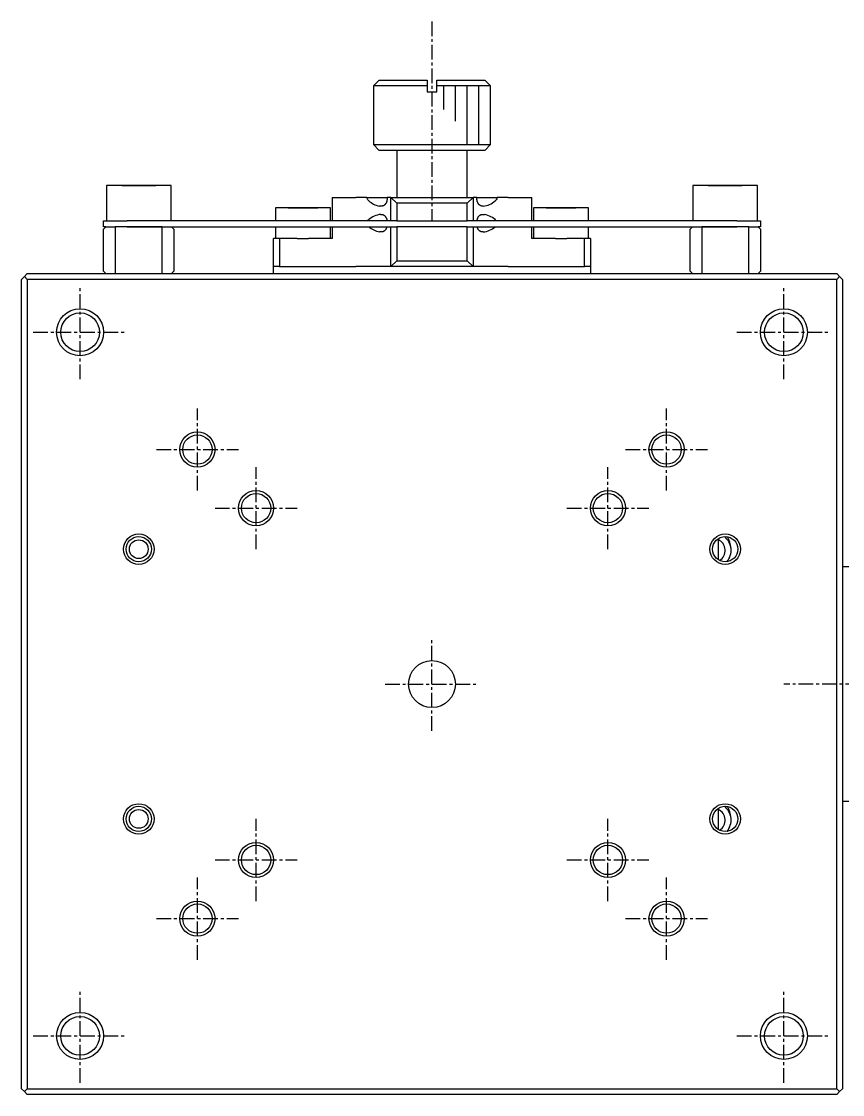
# Model space of a CAD drawing. Extents: x 10 to 386, y 10 to 240.
# Drawn here: x 73.8 to 143.8, y 100.8 to 192.2 of the extents above; entities that cross this region are included whole.
import ezdxf

# ---------------------------------------------------------------- set-up
doc = ezdxf.new("R2010")
doc.units = 0
doc.linetypes.add('CENTER', pattern=[2, 1.25, -0.25, 0.25, -0.25])
doc.layers.get('0').update_dxf_attribs({"linetype": 'CONTINUOUS'})
doc.layers.add('CENTER', color=1, linetype='CENTER')

msp = doc.modelspace()

# ---------------------------------------------------------------- linework, layer by layer
at = {"color": 7, "linetype": 'CONTINUOUS'}
for p, q in [((104.344926, 187.25), (103.844926, 186.75)), ((108.444926, 186.75), (103.844926, 186.75)), ((103.844926, 186.75), (103.844926, 181.75)), ((104.344926, 187.25), (108.444926, 187.25)), ((104.344926, 187.25), (108.444926, 187.25)), ((108.444926, 187.25), (108.444926, 186.75)), ((108.444926, 186.75), (108.444926, 186.25)), ((109.244926, 187.25), (113.344926, 187.25)), ((109.244926, 187.25), (113.344926, 187.25)), ((109.244926, 186.75), (109.244926, 187.25)), ((113.844926, 186.75), (109.244926, 186.75)), ((109.244926, 186.25), (109.244926, 186.75)), ((113.844926, 186.75), (113.344926, 187.25)), ((113.844926, 181.75), (113.844926, 186.75)), ((108.444926, 186.25), (109.244926, 186.25)), ((108.444926, 186.25), (109.244926, 186.25)), ((103.844926, 181.75), (113.844926, 181.75)), ((103.844926, 181.75), (104.344926, 181.25)), ((113.344926, 181.25), (104.344926, 181.25)), ((105.844926, 181.25), (105.844926, 177.25)), ((111.844926, 177.25), (111.844926, 181.25)), ((113.344926, 181.25), (113.844926, 181.75)), ((83.844926, 178.25), (81.094926, 178.25)), ((86.594926, 178.25), (81.094926, 178.25)), ((81.094926, 178.25), (81.094926, 175.25)), ((83.123238, 178.25), (82.40155, 178.25)), ((82.40155, 178.25), (83.123238, 178.25)), ((84.566614, 178.25), (83.123238, 178.25)), ((83.123238, 178.25), (84.566614, 178.25)), ((86.594926, 178.25), (83.844926, 178.25)), ((85.288302, 178.25), (84.566614, 178.25)), ((84.566614, 178.25), (85.288302, 178.25)), ((86.594926, 175.25), (86.594926, 178.25)), ((133.844926, 178.25), (131.094926, 178.25)), ((136.594926, 178.25), (131.094926, 178.25)), ((131.094926, 178.25), (131.094926, 175.25)), ((133.123238, 178.25), (132.40155, 178.25)), ((132.40155, 178.25), (133.123238, 178.25)), ((134.566614, 178.25), (133.123238, 178.25)), ((133.123238, 178.25), (134.566614, 178.25)), ((136.594926, 178.25), (133.844926, 178.25)), ((135.288302, 178.25), (134.566614, 178.25)), ((134.566614, 178.25), (135.288302, 178.25)), ((136.594926, 175.25), (136.594926, 178.25)), ((100.344926, 177.25), (100.344926, 175.25)), ((100.344926, 177.25), (102.344926, 177.25)), ((103.281676, 177.25), (102.344926, 177.25)), ((103.281676, 177.25), (105.024012, 177.25)), ((103.304592, 177.143304), (103.281676, 177.25)), ((103.363299, 177.046292), (103.304592, 177.143304)), ((103.452957, 176.95113), (103.363299, 177.046292)), ((104.802153, 176.602847), (104.779668, 176.585301)), ((104.823745, 176.622173), (104.802153, 176.602847)), ((104.844378, 176.643279), (104.823745, 176.622173)), ((104.863984, 176.666165), (104.844378, 176.643279)), ((104.881111, 176.688853), (104.863984, 176.666165)), ((104.897391, 176.713139), (104.881111, 176.688853)), ((104.912782, 176.73895), (104.897391, 176.713139)), ((104.927243, 176.766213), (104.912782, 176.73895)), ((104.940734, 176.794855), (104.927243, 176.766213)), ((104.953212, 176.824803), (104.940734, 176.794855)), ((104.962888, 176.850911), (104.953212, 176.824803)), ((104.971885, 176.877976), (104.962888, 176.850911)), ((104.980191, 176.905911), (104.971885, 176.877976)), ((104.987793, 176.934627), (104.980191, 176.905911)), ((104.994679, 176.964037), (104.987793, 176.934627)), ((105.000838, 176.994054), (104.994679, 176.964037)), ((105.006256, 177.024591), (105.000838, 176.994054)), ((105.010949, 177.055699), (105.006256, 177.024591)), ((105.014928, 177.087362), (105.010949, 177.055699)), ((105.01819, 177.119465), (105.014928, 177.087362)), ((105.020732, 177.151894), (105.01819, 177.119465)), ((105.022552, 177.184536), (105.020732, 177.151894)), ((105.023646, 177.217276), (105.022552, 177.184536)), ((105.024012, 177.25), (105.023646, 177.217276)), ((105.344926, 177.25), (105.024012, 177.25)), ((105.344926, 175.25), (105.344926, 177.25)), ((105.844926, 176.75), (105.344926, 177.25)), ((105.344926, 177.25), (107.594926, 177.25)), ((105.844926, 176.75), (105.844926, 175.25)), ((111.844926, 176.75), (105.844926, 176.75)), ((107.594926, 177.25), (110.094926, 177.25)), ((110.094926, 177.25), (112.344926, 177.25)), ((112.344926, 177.25), (111.844926, 176.75)), ((111.844926, 175.25), (111.844926, 176.75)), ((112.344926, 177.25), (112.344926, 175.25)), ((112.66584, 177.25), (112.344926, 177.25)), ((112.66584, 177.25), (114.408176, 177.25)), ((112.666237, 177.215709), (112.66584, 177.25)), ((112.667427, 177.181464), (112.666237, 177.215709)), ((112.669407, 177.147397), (112.667427, 177.181464)), ((112.672176, 177.113642), (112.669407, 177.147397)), ((112.675431, 177.082899), (112.672176, 177.113642)), ((112.679378, 177.052436), (112.675431, 177.082899)), ((112.684007, 177.022342), (112.679378, 177.052436)), ((112.689311, 176.992707), (112.684007, 177.022342)), ((112.695284, 176.963621), (112.689311, 176.992707)), ((112.701917, 176.935172), (112.695284, 176.963621)), ((112.709202, 176.907451), (112.701917, 176.935172)), ((112.717133, 176.880548), (112.709202, 176.907451)), ((112.727237, 176.850171), (112.717133, 176.880548)), ((112.73828, 176.820825), (112.727237, 176.850171)), ((112.750231, 176.792582), (112.73828, 176.820825)), ((112.763057, 176.765514), (112.750231, 176.792582)), ((112.776727, 176.739694), (112.763057, 176.765514)), ((112.791208, 176.715195), (112.776727, 176.739694)), ((112.806468, 176.692087), (112.791208, 176.715195)), ((112.822474, 176.670445), (112.806468, 176.692087)), ((112.841598, 176.647584), (112.822474, 176.670445)), ((112.861737, 176.626446), (112.841598, 176.647584)), ((112.882827, 176.607029), (112.861737, 176.626446)), ((112.904804, 176.589332), (112.882827, 176.607029)), ((114.327618, 177.047867), (114.242748, 176.95619)), ((114.382354, 177.136628), (114.327618, 177.047867)), ((114.408176, 177.25), (114.382354, 177.136628)), ((115.344926, 177.25), (114.408176, 177.25)), ((115.344926, 177.25), (117.344926, 177.25)), ((117.344926, 175.25), (117.344926, 177.25)), ((97.844926, 176.35), (95.494926, 176.35)), ((100.194926, 176.35), (95.494926, 176.35)), ((95.494926, 176.35), (95.494926, 175.25)), ((97.209841, 176.35), (96.574755, 176.35)), ((96.574755, 176.35), (97.209841, 176.35)), ((98.480011, 176.35), (97.209841, 176.35)), ((97.209841, 176.35), (98.480011, 176.35)), ((100.194926, 176.35), (97.844926, 176.35)), ((99.115097, 176.35), (98.480011, 176.35)), ((98.480011, 176.35), (99.115097, 176.35)), ((100.194926, 175.25), (100.194926, 176.35)), ((104.487272, 176.5), (104.340157, 176.513205)), ((104.487198, 175.8), (104.522402, 175.799101)), ((104.496054, 176.500053), (104.487272, 176.5)), ((104.532244, 176.501477), (104.496054, 176.500053)), ((104.522402, 175.799101), (104.568797, 175.794994)), ((104.567801, 176.504917), (104.532244, 176.501477)), ((104.602616, 176.510464), (104.567801, 176.504917)), ((104.568797, 175.794994), (104.613724, 175.787343)), ((104.636581, 176.51821), (104.602616, 176.510464)), ((104.613724, 175.787343), (104.64323, 175.780028)), ((104.669586, 176.528246), (104.636581, 176.51821)), ((104.64323, 175.780028), (104.672077, 175.770878)), ((104.701525, 176.540663), (104.669586, 176.528246)), ((104.672077, 175.770878), (104.700181, 175.759849)), ((104.700181, 175.759849), (104.727459, 175.746899)), ((104.732288, 176.555552), (104.701525, 176.540663)), ((104.727459, 175.746899), (104.753829, 175.731984)), ((104.756357, 176.569536), (104.732288, 176.555552)), ((104.753829, 175.731984), (104.779208, 175.71506)), ((104.779668, 176.585301), (104.756357, 176.569536)), ((104.779208, 175.71506), (104.803513, 175.696085)), ((104.803513, 175.696085), (104.822834, 175.67873)), ((112.860206, 175.672064), (112.881398, 175.691779)), ((112.881398, 175.691779), (112.903483, 175.709731)), ((112.903483, 175.709731), (112.926395, 175.725916)), ((112.927604, 176.57335), (112.904804, 176.589332)), ((112.926395, 175.725916), (112.950069, 175.74033)), ((112.951162, 176.559083), (112.927604, 176.57335)), ((112.950069, 175.74033), (112.980191, 175.755689)), ((112.975414, 176.546527), (112.951162, 176.559083)), ((113.01077, 176.531617), (112.975414, 176.546527)), ((112.980191, 175.755689), (113.011482, 175.76861)), ((113.047526, 176.519745), (113.01077, 176.531617)), ((113.011482, 175.76861), (113.043837, 175.779182)), ((113.043837, 175.779182), (113.077148, 175.787489)), ((113.085532, 176.510781), (113.047526, 176.519745)), ((113.077148, 175.787489), (113.111311, 175.79362)), ((113.124638, 176.504591), (113.085532, 176.510781)), ((113.111311, 175.79362), (113.146218, 175.79766)), ((113.164695, 176.501044), (113.124638, 176.504591)), ((113.146218, 175.79766), (113.181763, 175.799696)), ((113.202527, 176.5), (113.164695, 176.501044)), ((113.181763, 175.799696), (113.202643, 175.8)), ((113.202643, 175.8), (113.334685, 175.789225)), ((119.844926, 176.35), (117.494926, 176.35)), ((122.194926, 176.35), (117.494926, 176.35)), ((117.494926, 176.35), (117.494926, 175.25)), ((119.209841, 176.35), (118.574755, 176.35)), ((118.574755, 176.35), (119.209841, 176.35)), ((120.480011, 176.35), (119.209841, 176.35)), ((119.209841, 176.35), (120.480011, 176.35)), ((122.194926, 176.35), (119.844926, 176.35)), ((121.115097, 176.35), (120.480011, 176.35)), ((120.480011, 176.35), (121.115097, 176.35)), ((122.194926, 175.25), (122.194926, 176.35)), ((80.844926, 174.75), (80.844926, 175.25)), ((80.844926, 175.25), (82.844926, 175.25)), ((105.794926, 175.25), (82.844926, 175.25)), ((103.36061, 175.250031), (103.432241, 175.329544)), ((104.822834, 175.67873), (104.841446, 175.65984)), ((104.841446, 175.65984), (104.859304, 175.639451)), ((104.859304, 175.639451), (104.876362, 175.617596)), ((104.876362, 175.617596), (104.892576, 175.594311)), ((104.892576, 175.594311), (104.9079, 175.569631)), ((104.9079, 175.569631), (104.92229, 175.54359)), ((104.92229, 175.54359), (104.934177, 175.519524)), ((104.934177, 175.519524), (104.94538, 175.494323)), ((104.94538, 175.494323), (104.955883, 175.468068)), ((104.955883, 175.468068), (104.965668, 175.44084)), ((104.965668, 175.44084), (104.974719, 175.41272)), ((104.974719, 175.41272), (104.983018, 175.383789)), ((104.983018, 175.383789), (104.990548, 175.354128)), ((104.990548, 175.354128), (104.997291, 175.323817)), ((104.997291, 175.323817), (105.002042, 175.299576)), ((105.002042, 175.299576), (105.00633, 175.274953)), ((105.00633, 175.274953), (105.010153, 175.25)), ((105.844926, 175.25), (105.794926, 175.25)), ((105.844926, 175.25), (111.844926, 175.25)), ((111.894926, 175.25), (111.844926, 175.25)), ((134.844926, 175.25), (111.894926, 175.25)), ((112.679699, 175.25), (112.684771, 175.282393)), ((112.684771, 175.282393), (112.690654, 175.314279)), ((112.690654, 175.314279), (112.697336, 175.345556)), ((112.697336, 175.345556), (112.704803, 175.376119)), ((112.704803, 175.376119), (112.713044, 175.405863)), ((112.713044, 175.405863), (112.722044, 175.434684)), ((112.722044, 175.434684), (112.731792, 175.462478)), ((112.731792, 175.462478), (112.742288, 175.489197)), ((112.742288, 175.489197), (112.753567, 175.514948)), ((112.753567, 175.514948), (112.765602, 175.539679)), ((112.765602, 175.539679), (112.778366, 175.563337)), ((112.778366, 175.563337), (112.791832, 175.585871)), ((112.791832, 175.585871), (112.805974, 175.607229)), ((112.805974, 175.607229), (112.820764, 175.62736)), ((112.820764, 175.62736), (112.839973, 175.650589)), ((112.839973, 175.650589), (112.860206, 175.672064)), ((134.844926, 175.25), (136.844926, 175.25)), ((136.844926, 175.25), (136.844926, 174.75)), ((81.044926, 174.75), (80.844926, 174.55)), ((81.044926, 174.75), (80.844926, 174.75)), ((80.844926, 170.95), (80.844926, 174.55)), ((81.044926, 174.75), (81.844926, 174.75)), ((82.844926, 174.75), (81.844926, 174.75)), ((81.844926, 174.75), (81.844926, 170.75)), ((82.844926, 174.75), (81.844926, 174.75)), ((85.844926, 174.75), (82.844926, 174.75)), ((82.844926, 174.75), (85.844926, 174.75)), ((85.844926, 170.75), (85.844926, 174.75)), ((85.844926, 174.75), (105.794926, 174.75)), ((86.844926, 174.55), (86.644926, 174.75)), ((86.844926, 174.55), (86.844926, 170.95)), ((95.494926, 174.75), (95.494926, 173.75)), ((100.194926, 173.75), (100.194926, 174.75)), ((100.344926, 174.75), (100.344926, 173.75)), ((104.487231, 174.3), (104.370263, 174.308584)), ((104.497122, 174.300102), (104.487231, 174.3)), ((104.53791, 174.301903), (104.497122, 174.300102)), ((104.577733, 174.306246), (104.53791, 174.301903)), ((104.616459, 174.313265), (104.577733, 174.306246)), ((104.653957, 174.323098), (104.616459, 174.313265)), ((104.681781, 174.332625), (104.653957, 174.323098)), ((104.708897, 174.343981), (104.681781, 174.332625)), ((104.735225, 174.357198), (104.708897, 174.343981)), ((104.760687, 174.372312), (104.735225, 174.357198)), ((104.785205, 174.389354), (104.760687, 174.372312)), ((104.808699, 174.40836), (104.785205, 174.389354)), ((104.829386, 174.427644), (104.808699, 174.40836)), ((104.849222, 174.448718), (104.829386, 174.427644)), ((104.868151, 174.471536), (104.849222, 174.448718)), ((104.886114, 174.496056), (104.868151, 174.471536)), ((104.903055, 174.522231), (104.886114, 174.496056)), ((104.918916, 174.55002), (104.903055, 174.522231)), ((104.931698, 174.575256), (104.918916, 174.55002)), ((104.943713, 174.601755), (104.931698, 174.575256)), ((104.95494, 174.629426), (104.943713, 174.601755)), ((104.965358, 174.658178), (104.95494, 174.629426)), ((104.974943, 174.687919), (104.965358, 174.658178)), ((104.983675, 174.718556), (104.974943, 174.687919)), ((104.991532, 174.75), (104.983675, 174.718556)), ((105.344926, 171.35), (105.344926, 174.75)), ((105.794926, 174.75), (105.844926, 174.75)), ((111.844926, 174.75), (105.844926, 174.75)), ((105.844926, 174.75), (105.844926, 171.85)), ((111.844926, 171.85), (111.844926, 174.75)), ((111.844926, 174.75), (111.894926, 174.75)), ((111.894926, 174.75), (131.844926, 174.75)), ((112.344926, 174.75), (112.344926, 171.35)), ((112.706387, 174.71772), (112.69832, 174.75)), ((112.715338, 174.686374), (112.706387, 174.71772)), ((112.725154, 174.656144), (112.715338, 174.686374)), ((112.735889, 174.626907), (112.725154, 174.656144)), ((112.747512, 174.598735), (112.735889, 174.626907)), ((112.759993, 174.571701), (112.747512, 174.598735)), ((112.773301, 174.545877), (112.759993, 174.571701)), ((112.787407, 174.521336), (112.773301, 174.545877)), ((112.802279, 174.498149), (112.787407, 174.521336)), ((112.817888, 174.476389), (112.802279, 174.498149)), ((112.836551, 174.453346), (112.817888, 174.476389)), ((112.856214, 174.431986), (112.836551, 174.453346)), ((112.876818, 174.412309), (112.856214, 174.431986)), ((112.898298, 174.394317), (112.876818, 174.412309)), ((112.920594, 174.37801), (112.898298, 174.394317)), ((112.943644, 174.363389), (112.920594, 174.37801)), ((112.967386, 174.350454), (112.943644, 174.363389)), ((112.997877, 174.336634), (112.967386, 174.350454)), ((113.029471, 174.325163), (112.997877, 174.336634)), ((113.062068, 174.315954), (113.029471, 174.325163)), ((113.095567, 174.308921), (113.062068, 174.315954)), ((113.129867, 174.303976), (113.095567, 174.308921)), ((113.164867, 174.301032), (113.129867, 174.303976)), ((113.200466, 174.300003), (113.164867, 174.301032)), ((113.202519, 174.3), (113.200466, 174.300003)), ((117.344926, 173.75), (117.344926, 174.75)), ((117.494926, 174.75), (117.494926, 173.75)), ((122.194926, 173.75), (122.194926, 174.75)), ((131.044926, 174.75), (130.844926, 174.55)), ((130.844926, 170.95), (130.844926, 174.55)), ((131.844926, 174.75), (131.844926, 170.75)), ((134.844926, 174.75), (131.844926, 174.75)), ((131.844926, 174.75), (134.844926, 174.75)), ((135.844926, 174.75), (134.844926, 174.75)), ((135.844926, 174.75), (134.844926, 174.75)), ((135.844926, 170.75), (135.844926, 174.75)), ((135.844926, 174.75), (136.644926, 174.75)), ((136.844926, 174.55), (136.644926, 174.75)), ((136.844926, 174.75), (136.644926, 174.75)), ((136.844926, 174.55), (136.844926, 170.95)), ((95.344926, 171.35), (95.344926, 173.75)), ((95.844926, 173.75), (95.344926, 173.75)), ((95.844926, 173.75), (95.844926, 171.35)), ((97.362743, 173.75), (95.844926, 173.75)), ((97.362743, 173.75), (98.327109, 173.75)), ((100.344926, 173.75), (98.327109, 173.75)), ((119.362743, 173.75), (117.344926, 173.75)), ((119.362743, 173.75), (120.327109, 173.75)), ((121.844926, 173.75), (120.327109, 173.75)), ((121.844926, 171.35), (121.844926, 173.75)), ((122.344926, 173.75), (121.844926, 173.75)), ((122.344926, 173.75), (122.344926, 171.35)), ((95.844926, 171.35), (95.344926, 171.35)), ((95.344926, 170.75), (95.344926, 171.35)), ((95.844926, 171.35), (102.344926, 171.35)), ((105.344926, 171.35), (102.344926, 171.35)), ((105.344926, 171.35), (105.844926, 171.85)), ((112.344926, 171.35), (105.344926, 171.35)), ((105.844926, 171.85), (111.844926, 171.85)), ((111.844926, 171.85), (112.344926, 171.35)), ((115.344926, 171.35), (112.344926, 171.35)), ((115.344926, 171.35), (121.844926, 171.35)), ((122.344926, 171.35), (121.844926, 171.35)), ((122.344926, 171.35), (122.344926, 170.75)), ((74.094926, 170.5), (73.844926, 170.25)), ((73.844926, 101.25), (73.844926, 170.25)), ((74.344926, 170.75), (74.094926, 170.5)), ((74.344926, 170.25), (74.094926, 170.5)), ((74.344926, 170.75), (143.344926, 170.75)), ((143.344926, 170.25), (74.344926, 170.25)), ((74.344926, 170.25), (74.344926, 101.25)), ((80.844926, 170.95), (81.044926, 170.75)), ((86.644926, 170.75), (86.844926, 170.95)), ((130.844926, 170.95), (131.044926, 170.75)), ((136.644926, 170.75), (136.844926, 170.95)), ((143.594926, 170.5), (143.344926, 170.75)), ((143.594926, 170.5), (143.344926, 170.25)), ((143.344926, 101.25), (143.344926, 170.25)), ((143.844926, 170.25), (143.594926, 170.5)), ((143.844926, 170.25), (143.844926, 101.25)), ((133.244926, 148.066515), (133.244926, 148.142448)), ((133.244926, 148.141978), (133.244926, 146.358022)), ((133.244926, 148.066515), (133.244926, 146.358022)), ((158.344926, 145.750002), (143.844926, 145.750002)), ((158.344926, 125.75), (143.844926, 125.75)), ((133.244926, 125.066515), (133.244926, 125.142448)), ((133.244926, 125.141978), (133.244926, 123.358022)), ((133.244926, 125.066515), (133.244926, 123.358022)), ((73.844926, 101.25), (74.094926, 101)), ((74.344926, 101.25), (74.094926, 101)), ((74.094926, 101), (74.344926, 100.75)), ((74.344926, 101.25), (143.344926, 101.25)), ((143.344926, 100.75), (74.344926, 100.75)), ((143.594926, 101), (143.344926, 101.25)), ((143.344926, 100.75), (143.594926, 101)), ((143.594926, 101), (143.844926, 101.25))]:
    msp.add_line(p, q, dxfattribs=at)
at = {"color": 3, "linetype": 'CONTINUOUS'}
for p, q in [((109.844926, 184.75), (109.844926, 186.75)), ((110.844926, 183.75), (110.844926, 186.75)), ((111.844926, 181.75), (111.844926, 186.75)), ((112.844926, 181.75), (112.844926, 186.75))]:
    msp.add_line(p, q, dxfattribs=at)
for centre, radius in [((78.844926, 165.75), 2), ((138.844926, 165.75), 2), ((88.844926, 155.75), 1.5), ((128.844926, 155.75), 1.5), ((93.844926, 150.75), 1.5), ((123.844926, 150.75), 1.5), ((83.844926, 147.25), 1.3), ((133.844926, 147.25), 1.3), ((83.844926, 124.25), 1.3), ((133.844926, 124.25), 1.3), ((93.844926, 120.75), 1.5), ((123.844926, 120.75), 1.5), ((88.844926, 115.75), 1.5), ((128.844926, 115.75), 1.5), ((78.844926, 105.75), 2), ((138.844926, 105.75), 2)]:
    msp.add_circle(centre, radius, dxfattribs=at)
at = {"color": 7, "linetype": 'CONTINUOUS'}
for centre, radius in [((78.844926, 165.75), 1.65), ((138.844926, 165.75), 1.65), ((88.844926, 155.75), 1.25), ((128.844926, 155.75), 1.25), ((93.844926, 150.75), 1.25), ((123.844926, 150.75), 1.25), ((83.844926, 147.25), 1.075), ((133.844926, 147.25), 1.075), ((83.844926, 147.25), 0.8), ((108.844926, 135.75), 2), ((83.844926, 124.25), 1.075), ((83.844926, 124.25), 0.8), ((133.844926, 124.25), 1.075), ((93.844926, 120.75), 1.25), ((123.844926, 120.75), 1.25), ((88.844926, 115.75), 1.25), ((128.844926, 115.75), 1.25), ((78.844926, 105.75), 1.65), ((138.844926, 105.75), 1.65)]:
    msp.add_circle(centre, radius, dxfattribs=at)
for centre, radius, start, end in [((104.744558, 178.450148), 1.978709, 229.25077852, 258.20700869), ((113.011314, 178.350082), 1.859937, 275.90079989, 311.4590073), ((104.677206, 173.95587), 1.853893, 95.88266192, 132.18611397), ((112.977606, 173.943711), 1.879742, 44.02564064, 79.04943393), ((104.747711, 176.263188), 1.990715, 229.47983532, 259.07029629), ((113.020108, 176.129747), 1.838817, 275.693117, 311.386932), ((132.844926, 147.15), 1.5, 319.975526, 51.44566), ((132.387029, 147.259909), 1.945, 3.178268, 32.674217), ((132.844926, 147.15), 1, 300.865526, 66.421822), ((132.387029, 147.259909), 1.945, 326.546979, 329.827114), ((132.844926, 124.15), 1, 300.865526, 66.421822), ((132.844926, 124.15), 1.5, 319.975526, 51.44566), ((132.387029, 124.259909), 1.945, 3.178268, 32.674217), ((132.387029, 124.259909), 1.945, 326.546979, 329.827114)]:
    msp.add_arc(centre, radius, start, end, dxfattribs=at)
at = {"layer": 'CENTER', "color": 1, "linetype": 'CENTER'}
for p, q in [((108.844926, 192.25), (108.844926, 175.25)), ((78.844926, 161.75), (78.844926, 169.75)), ((138.844926, 161.75), (138.844926, 169.75)), ((74.844926, 165.75), (82.844926, 165.75)), ((134.844926, 165.75), (142.844926, 165.75)), ((88.844926, 152.25), (88.844926, 159.25)), ((128.844926, 152.25), (128.844926, 159.25)), ((85.344926, 155.75), (92.344926, 155.75)), ((125.344926, 155.75), (132.344926, 155.75)), ((93.844926, 147.25), (93.844926, 154.25)), ((123.844926, 147.25), (123.844926, 154.25)), ((90.344926, 150.75), (97.344926, 150.75)), ((120.344926, 150.75), (127.344926, 150.75)), ((108.844926, 131.75), (108.844926, 139.75)), ((104.844926, 135.75), (112.844926, 135.75)), ((207.344933, 135.75), (138.844934, 135.75)), ((93.844926, 117.25), (93.844926, 124.25)), ((123.844926, 117.25), (123.844926, 124.25)), ((90.344926, 120.75), (97.344926, 120.75)), ((120.344926, 120.75), (127.344926, 120.75)), ((88.844926, 112.25), (88.844926, 119.25)), ((128.844926, 112.25), (128.844926, 119.25)), ((85.344926, 115.75), (92.344926, 115.75)), ((125.344926, 115.75), (132.344926, 115.75)), ((78.844926, 101.75), (78.844926, 109.75)), ((138.844926, 101.75), (138.844926, 109.75)), ((74.844926, 105.75), (82.844926, 105.75)), ((134.844926, 105.75), (142.844926, 105.75))]:
    msp.add_line(p, q, dxfattribs=at)

doc.saveas('drawing.dxf')
